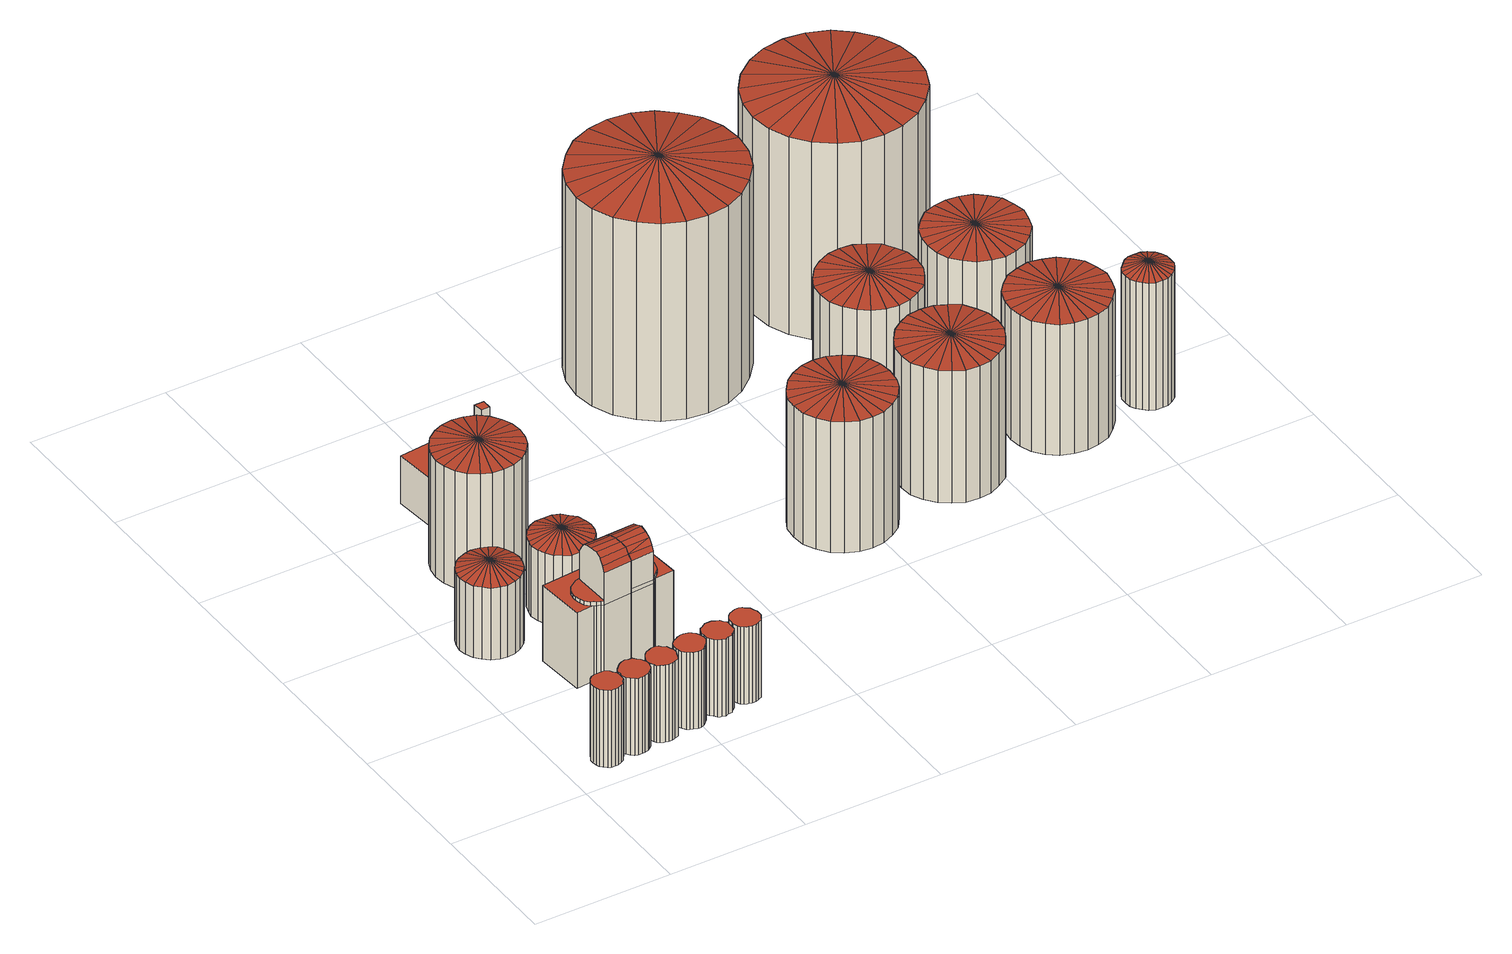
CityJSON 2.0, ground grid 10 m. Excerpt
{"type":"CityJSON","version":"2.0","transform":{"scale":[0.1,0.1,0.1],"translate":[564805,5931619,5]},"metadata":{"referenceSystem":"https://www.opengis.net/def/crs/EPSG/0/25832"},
"CityObjects":{
"building1":{"type":"Building","attributes":{"Grundfläche 2D":"3.330862","Grundhöhe NN":"5.686"},"geometry":[{"type":"Solid","lod":"3","boundaries":[[[[0,1,2,3,4,5,6,7,8,9,10,11,12,13,14,15,16,17,18,19,20,21,22,23,24]],[[25,26,8,7]],[[27,25,7,6]],[[28,27,6,5]],[[26,29,9,8]],[[29,30,10,9]],[[30,31,11,10]],[[31,32,12,11]],[[32,33,13,12]],[[33,34,14,13]],[[34,35,15,14]],[[35,36,16,15]],[[36,37,17,16]],[[37,38,18,17]],[[38,39,19,18]],[[39,40,20,19]],[[40,41,21,20]],[[41,42,22,21]],[[42,43,23,22]],[[43,44,24,23]],[[44,45,0,24]],[[45,46,1,0]],[[46,47,2,1]],[[47,48,3,2]],[[48,49,4,3]],[[49,28,5,4]],[[38,37,36,35,34,33,32,31,30,29,26,25,27,28,49,48,47,46,45,44,43,42,41,40,39]]]],"semantics":{"surfaces":[{"type":"RoofSurface"},{"type":"WallSurface"},{"type":"GroundSurface"}],"values":[[0,1,1,1,1,1,1,1,1,1,1,1,1,1,1,1,1,1,1,1,1,1,1,1,1,1,2]]}}]},
"building2":{"type":"Building","attributes":{"Grundfläche 2D":"3.330509","Grundhöhe NN":"5.688"},"geometry":[{"type":"Solid","lod":"3","boundaries":[[[[50,51,52,53,54,55,56,57,58,59,60,61,62,63,64,65,66,67,68,69,70,71,72,73,74]],[[58,57,75,76]],[[57,56,77,75]],[[56,55,78,77]],[[59,58,76,79]],[[60,59,79,80]],[[61,60,80,81]],[[62,61,81,82]],[[63,62,82,83]],[[64,63,83,84]],[[65,64,84,85]],[[66,65,85,86]],[[67,66,86,87]],[[68,67,87,88]],[[69,68,88,89]],[[70,69,89,90]],[[71,70,90,91]],[[72,71,91,92]],[[73,72,92,93]],[[74,73,93,94]],[[50,74,94,95]],[[51,50,95,96]],[[52,51,96,97]],[[53,52,97,98]],[[54,53,98,99]],[[55,54,99,78]],[[88,87,86,85,84,83,82,81,80,79,76,75,77,78,99,98,97,96,95,94,93,92,91,90,89]]]],"semantics":{"surfaces":[{"type":"RoofSurface"},{"type":"WallSurface"},{"type":"GroundSurface"}],"values":[[0,1,1,1,1,1,1,1,1,1,1,1,1,1,1,1,1,1,1,1,1,1,1,1,1,1,2]]}}]},
"building3":{"type":"Building","attributes":{"Grundfläche 2D":"3.331254","Grundhöhe NN":"5.700"},"geometry":[{"type":"Solid","lod":"3","boundaries":[[[[100,101,102,103,104,105,106,107,108,109,110,111,112,51,113,114,115,116,117,118,119,120,121,122,123,124]],[[108,107,125,126]],[[107,106,127,125]],[[106,105,128,127]],[[109,108,126,129]],[[110,109,129,130]],[[111,110,130,131]],[[112,111,131,132]],[[51,112,132,96]],[[113,51,96,133]],[[114,113,133,134]],[[115,114,134,135]],[[116,115,135,136]],[[137,118,117,116,136,138]],[[119,118,137,139]],[[120,119,139,140]],[[121,120,140,141]],[[122,121,141,142]],[[123,122,142,143]],[[124,123,143,144]],[[100,124,144,145]],[[101,100,145,146]],[[102,101,146,147]],[[103,102,147,148]],[[104,103,148,149]],[[105,104,149,128]],[[137,138,136,135,134,133,96,132,131,130,129,126,125,127,128,149,148,147,146,145,144,143,142,141,140,139]]]],"semantics":{"surfaces":[{"type":"RoofSurface"},{"type":"WallSurface"},{"type":"GroundSurface"}],"values":[[0,1,1,1,1,1,1,1,1,1,1,1,1,1,1,1,1,1,1,1,1,1,1,1,1,1,2]]}}]},
"building4":{"type":"Building","attributes":{"Grundfläche 2D":"14.870188","Grundhöhe NN":"5.853"},"geometry":[{"type":"Solid","lod":"3","boundaries":[[[[150,151,152]],[[150,153,151]],[[150,152,154]],[[150,154,155]],[[150,155,156]],[[150,156,157]],[[150,157,158]],[[150,158,159]],[[150,159,160]],[[150,160,161]],[[150,161,162]],[[150,162,163]],[[150,163,164]],[[150,164,165]],[[150,165,166]],[[150,166,167]],[[150,167,168]],[[150,168,169]],[[150,169,170]],[[150,170,171]],[[150,171,172]],[[150,172,173]],[[150,173,174]],[[150,174,153]],[[175,176,152,151]],[[176,177,154,152]],[[177,178,155,154]],[[178,179,156,155]],[[179,180,157,156]],[[180,181,158,157]],[[181,182,159,158]],[[182,183,160,159]],[[183,184,161,160]],[[184,185,162,161]],[[185,186,163,162]],[[186,187,164,163]],[[187,188,165,164]],[[188,189,166,165]],[[189,190,167,166]],[[190,191,168,167]],[[191,192,169,168]],[[192,193,170,169]],[[193,194,171,170]],[[194,195,172,171]],[[195,196,173,172]],[[196,197,174,173]],[[197,198,153,174]],[[198,175,151,153]],[[192,191,190,189,188,187,186,185,184,183,182,181,180,179,178,177,176,175,198,197,196,195,194,193]]]],"semantics":{"surfaces":[{"type":"RoofSurface"},{"type":"WallSurface"},{"type":"GroundSurface"}],"values":[[0,0,0,0,0,0,0,0,0,0,0,0,0,0,0,0,0,0,0,0,0,0,0,0,1,1,1,1,1,1,1,1,1,1,1,1,1,1,1,1,1,1,1,1,1,1,1,1,2]]}}]},
"building5":{"type":"Building","attributes":{"Grundfläche 2D":"14.584887","Grundhöhe NN":"5.792"},"geometry":[{"type":"Solid","lod":"3","boundaries":[[[[199,200,201,202]],[[200,199,203,204,205]],[[202,201,206,207]],[[208,209,210,207,206]],[[208,211,212,213,209]],[[214,215,212,211]],[[216,217,215,214]],[[218,219,220,217,216]],[[221,222,223,224,225,226,227,228,229,230,231,232,233,234,235,236,237,238,239]],[[240,241,242,243,244,245,246,247,248,249,250,251,252,253,254,255,256]],[[257,220,219,258]],[[259,217,220,257]],[[215,217,259,260,261,262,252,203,199,202,207,210,209,213,212]],[[234,205,204,203,252,251,235]],[[206,201,200,205,234,233,232,231,218,216,214,211,208]],[[218,231,263,258,219]],[[251,250,236,235]],[[250,249,237,236]],[[249,248,238,237]],[[248,247,239,238]],[[247,246,221,239]],[[246,245,222,221]],[[245,244,223,222]],[[224,223,244,243]],[[243,242,225,224]],[[242,241,226,225]],[[241,240,227,226]],[[240,256,264,229,228,227]],[[264,265,230,229]],[[265,263,231,230]],[[266,267,253,252,262,261,260,259,268,269,270]],[[259,257,268]],[[257,258,268]],[[254,253,267,271]],[[255,254,271,272]],[[256,255,272,273]],[[264,256,273,274]],[[265,264,274,275]],[[263,265,275,276]],[[258,263,276,268]],[[273,272,271,267,266,270,269,268,276,275,274]]]],"semantics":{"surfaces":[{"type":"RoofSurface"},{"type":"WallSurface"},{"type":"GroundSurface"}],"values":[[0,0,0,0,0,0,0,0,0,0,1,1,1,1,1,1,1,1,1,1,1,1,1,1,1,1,1,1,1,1,1,1,1,1,1,1,1,1,1,1,2]]}}]},
"building6":{"type":"Building","attributes":{"Grundfläche 2D":"3.330752","Grundhöhe NN":"5.727"},"geometry":[{"type":"Solid","lod":"3","boundaries":[[[[277,278,279,280,281,282,283,284,285,286,287,288,289,290,291,292,293,294,295,296,297,298,299,300,301,302]],[[285,284,303,304]],[[284,283,305,303]],[[283,282,306,305]],[[286,285,304,307]],[[287,286,307,308]],[[288,287,308,309]],[[289,288,309,310]],[[290,289,310,311]],[[291,290,311,312]],[[292,291,312,313]],[[293,292,313,314]],[[294,293,314,315]],[[295,294,315,316]],[[296,295,316,317]],[[297,296,317,318]],[[298,297,318,319]],[[320,300,299,298,319,321]],[[301,300,320,322]],[[302,301,322,323]],[[277,302,323,324]],[[278,277,324,325]],[[279,278,325,326]],[[280,279,326,327]],[[281,280,327,328]],[[282,281,328,306]],[[316,315,314,313,312,311,310,309,308,307,304,303,305,306,328,327,326,325,324,323,322,320,321,319,318,317]]]],"semantics":{"surfaces":[{"type":"RoofSurface"},{"type":"WallSurface"},{"type":"GroundSurface"}],"values":[[0,1,1,1,1,1,1,1,1,1,1,1,1,1,1,1,1,1,1,1,1,1,1,1,1,1,2]]}}]},
"building7":{"type":"Building","attributes":{"Grundfläche 2D":"3.330887","Grundhöhe NN":"5.718"},"geometry":[{"type":"Solid","lod":"3","boundaries":[[[[329,330,331,332,333,334,335,336,337,338,339,340,341,342,343,344,345,346,347,348,349,350,351,352,353,354,355]],[[356,357,337,336]],[[358,356,336,335]],[[359,358,335,334]],[[357,360,338,337]],[[360,361,339,338]],[[361,362,340,339]],[[362,363,341,340]],[[363,364,342,341]],[[364,365,343,342]],[[365,366,344,343]],[[366,367,345,344]],[[367,368,346,345]],[[368,369,370,348,347,346]],[[370,371,349,348]],[[371,372,350,349]],[[372,373,351,350]],[[373,374,375,353,352,351]],[[375,376,354,353]],[[376,377,355,354]],[[377,378,329,355]],[[378,379,330,329]],[[379,380,331,330]],[[380,381,332,331]],[[381,382,333,332]],[[382,359,334,333]],[[370,369,368,367,366,365,364,363,362,361,360,357,356,358,359,382,381,380,379,378,377,376,375,374,373,372,371]]]],"semantics":{"surfaces":[{"type":"RoofSurface"},{"type":"WallSurface"},{"type":"GroundSurface"}],"values":[[0,1,1,1,1,1,1,1,1,1,1,1,1,1,1,1,1,1,1,1,1,1,1,1,1,1,2]]}}]},
"building8":{"type":"Building","attributes":{"Grundfläche 2D":"14.740598","Grundhöhe NN":"5.733"},"geometry":[{"type":"MultiSurface","lod":"3","boundaries":[[[383,384,385,386,387,388,389,390,391,392,389,393,394,395,396,397,398,399,400]],[[401,203,199,402,403]],[[202,404,402,199]],[[202,207,405,404]],[[210,209,406,405,207]],[[212,407,406,209]],[[215,408,407,212]],[[408,217,409]],[[410,411,412,413,414,415,416,417,418,419,420,421,422,423,424,425,253,252]],[[215,217,408]],[[219,426,409,217]],[[217,220,219]],[[411,410,392,391]],[[410,252,427,392]],[[414,413,412,390,389,388]],[[412,411,391,390]],[[260,258,428,429,430,431,427,252,262,432]],[[428,258,433,434]],[[434,433,435,395]],[[435,436,396,395]],[[422,398,397,396,436,423]],[[422,421,399,398]],[[421,420,400,399]],[[420,419,383,400]],[[419,418,384,383]],[[385,384,418,417]],[[417,416,386,385]],[[416,415,387,386]],[[415,414,388,387]],[[389,392,427,203,401,403]],[[199,203,427,431,430,429,428,219,217,215,212,209,210,207,202]],[[428,434,426,219]],[[434,395,409,426]],[[408,409,395,394,393,389,403,402,404,405,406,407]],[[425,424,437,438]],[[253,425,438,439]],[[440,441,442,443,258,260,432,262,252,253,439,444]],[[433,258,443,445]],[[435,433,445,446]],[[424,423,447,437]],[[436,435,446,448]],[[423,436,448,447]],[[447,448,446,445,443,442,441,440,444,439,438,437]]],"semantics":{"surfaces":[{"type":"RoofSurface"},{"type":"WallSurface"},{"type":"GroundSurface"}],"values":[0,0,0,0,0,0,0,0,0,0,0,0,1,1,1,1,1,1,1,1,1,1,1,1,1,1,1,1,1,1,1,1,1,1,1,1,1,1,1,1,1,1,2]}}]},
"building9":{"type":"Building","attributes":{"Grundfläche 2D":"14.872819","Grundhöhe NN":"5.833"},"geometry":[{"type":"Solid","lod":"3","boundaries":[[[[449,450,451]],[[449,452,450]],[[449,451,453]],[[449,453,454]],[[449,454,455]],[[449,455,456]],[[449,456,457]],[[449,457,458]],[[449,458,459]],[[449,459,460]],[[449,460,461]],[[449,461,462]],[[449,462,463]],[[449,463,464]],[[449,464,465]],[[449,465,466]],[[449,466,467]],[[449,467,468]],[[449,468,469]],[[449,469,470]],[[449,470,471]],[[449,471,472]],[[449,472,473]],[[449,473,452]],[[474,475,451,450]],[[476,477,452,473]],[[477,474,450,452]],[[475,478,453,451]],[[478,479,454,453]],[[479,480,455,454]],[[480,481,456,455]],[[481,482,457,456]],[[482,483,458,457]],[[483,484,459,458]],[[484,485,460,459]],[[485,486,461,460]],[[486,487,462,461]],[[487,488,463,462]],[[488,489,464,463]],[[489,490,465,464]],[[490,491,466,465]],[[491,492,467,466]],[[492,493,468,467]],[[493,494,469,468]],[[494,495,470,469]],[[495,496,471,470]],[[496,497,472,471]],[[497,476,473,472]],[[492,491,490,489,488,487,486,485,484,483,482,481,480,479,478,475,474,477,476,497,496,495,494,493]]]],"semantics":{"surfaces":[{"type":"RoofSurface"},{"type":"WallSurface"},{"type":"GroundSurface"}],"values":[[0,0,0,0,0,0,0,0,0,0,0,0,0,0,0,0,0,0,0,0,0,0,0,0,1,1,1,1,1,1,1,1,1,1,1,1,1,1,1,1,1,1,1,1,1,1,1,1,2]]}}]},
"building10":{"type":"Building","attributes":{"Grundfläche 2D":"30.101121","Grundhöhe NN":"5.831"},"geometry":[{"type":"Solid","lod":"3","boundaries":[[[[498,499,500]],[[498,501,499]],[[498,500,502]],[[498,502,503]],[[498,503,504]],[[498,504,505]],[[498,505,506]],[[498,506,507]],[[498,507,508]],[[498,508,509]],[[498,509,510]],[[498,510,511]],[[498,511,512]],[[498,512,513]],[[498,513,514]],[[498,514,515]],[[498,515,516]],[[498,516,517]],[[498,517,518]],[[498,518,519]],[[498,519,520]],[[498,520,521]],[[498,521,522]],[[498,522,501]],[[523,524,500,499]],[[524,525,502,500]],[[526,523,499,501]],[[527,526,501,522]],[[525,528,503,502]],[[528,529,504,503]],[[529,530,505,504]],[[530,531,506,505]],[[531,532,507,506]],[[532,533,508,507]],[[533,534,509,508]],[[534,535,510,509]],[[535,536,511,510]],[[536,537,512,511]],[[537,538,513,512]],[[538,539,514,513]],[[539,540,515,514]],[[540,541,516,515]],[[541,542,517,516]],[[542,543,518,517]],[[543,544,519,518]],[[544,545,520,519]],[[545,546,521,520]],[[546,527,522,521]],[[539,538,537,536,535,534,533,532,531,530,529,528,525,524,523,526,527,546,545,544,543,542,541,540]]]],"semantics":{"surfaces":[{"type":"RoofSurface"},{"type":"WallSurface"},{"type":"GroundSurface"}],"values":[[0,0,0,0,0,0,0,0,0,0,0,0,0,0,0,0,0,0,0,0,0,0,0,0,1,1,1,1,1,1,1,1,1,1,1,1,1,1,1,1,1,1,1,1,1,1,1,1,2]]}}]},
"building11":{"type":"Building","attributes":{"Grundfläche 2D":"3.330838","Grundhöhe NN":"5.696"},"geometry":[{"type":"Solid","lod":"3","boundaries":[[[[547,548,549,550,551,552,553,554,555,556,557,558,559,560,561,562,563,564,565,566,567,568,569,570,571,572,573]],[[574,575,555,554]],[[576,574,554,553]],[[577,576,553,552]],[[575,578,556,555]],[[578,579,557,556]],[[579,580,558,557]],[[580,581,559,558]],[[581,582,560,559]],[[582,583,561,560]],[[583,584,562,561]],[[584,585,563,562]],[[585,586,564,563]],[[586,587,588,566,565,564]],[[588,589,567,566]],[[589,590,568,567]],[[590,591,569,568]],[[591,592,593,571,570,569]],[[593,594,572,571]],[[594,595,573,572]],[[595,596,547,573]],[[596,597,548,547]],[[597,598,549,548]],[[598,599,550,549]],[[599,600,551,550]],[[600,577,552,551]],[[588,587,586,585,584,583,582,581,580,579,578,575,574,576,577,600,599,598,597,596,595,594,593,592,591,590,589]]]],"semantics":{"surfaces":[{"type":"RoofSurface"},{"type":"WallSurface"},{"type":"GroundSurface"}],"values":[[0,1,1,1,1,1,1,1,1,1,1,1,1,1,1,1,1,1,1,1,1,1,1,1,1,1,2]]}}]},
"building12":{"type":"Building","attributes":{"Grundfläche 2D":"19.233697","Grundhöhe NN":"5.721"},"geometry":[{"type":"Solid","lod":"3","boundaries":[[[[601,602,603,604]],[[605,606,604,603]],[[606,607,601,604]],[[607,608,602,601]],[[608,605,603,602]],[[608,607,606,605]]]],"semantics":{"surfaces":[{"type":"RoofSurface"},{"type":"WallSurface"},{"type":"GroundSurface"}],"values":[[0,1,1,1,1,2]]}}]},
"building13":{"type":"Building","attributes":{"Grundfläche 2D":"0.496223","Grundhöhe NN":"5.676"},"geometry":[{"type":"Solid","lod":"3","boundaries":[[[[609,610,611,612]],[[613,614,612,611]],[[614,615,609,612]],[[615,616,610,609]],[[616,613,611,610]],[[616,615,614,613]]]],"semantics":{"surfaces":[{"type":"RoofSurface"},{"type":"WallSurface"},{"type":"GroundSurface"}],"values":[[0,1,1,1,1,2]]}}]},
"building14":{"type":"Building","attributes":{"Grundfläche 2D":"39.156311","Grundhöhe NN":"5.365"},"geometry":[{"type":"Solid","lod":"3","boundaries":[[[[617,618,619]],[[617,620,618]],[[617,619,621]],[[617,621,622]],[[617,622,623]],[[617,623,624]],[[617,624,625]],[[617,625,626]],[[617,626,627]],[[617,627,628]],[[617,628,629]],[[617,629,630]],[[617,630,631]],[[617,631,632]],[[617,632,633]],[[617,633,634]],[[617,634,635]],[[617,635,636]],[[617,636,637]],[[617,637,638]],[[617,638,639]],[[617,639,640]],[[617,640,641]],[[617,641,620]],[[642,643,619,618]],[[643,644,621,619]],[[644,645,622,621]],[[646,642,618,620]],[[645,647,623,622]],[[647,648,624,623]],[[648,649,625,624]],[[649,650,626,625]],[[650,651,627,626]],[[651,652,628,627]],[[652,653,629,628]],[[653,654,630,629]],[[654,655,631,630]],[[655,656,632,631]],[[656,657,633,632]],[[657,658,634,633]],[[658,659,635,634]],[[659,660,636,635]],[[660,661,637,636]],[[661,662,638,637]],[[662,663,639,638]],[[663,664,640,639]],[[664,665,641,640]],[[665,646,620,641]],[[661,660,659,658,657,656,655,654,653,652,651,650,649,648,647,645,644,643,642,646,665,664,663,662]]]],"semantics":{"surfaces":[{"type":"RoofSurface"},{"type":"WallSurface"},{"type":"GroundSurface"}],"values":[[0,0,0,0,0,0,0,0,0,0,0,0,0,0,0,0,0,0,0,0,0,0,0,0,1,1,1,1,1,1,1,1,1,1,1,1,1,1,1,1,1,1,1,1,1,1,1,1,2]]}}]},
"building15":{"type":"Building","attributes":{"Grundfläche 2D":"111.397406","Grundhöhe NN":"5.172"},"geometry":[{"type":"Solid","lod":"3","boundaries":[[[[666,667,668]],[[666,669,667]],[[666,668,670]],[[666,670,671]],[[666,671,672]],[[666,672,673]],[[666,673,674]],[[666,674,675]],[[666,675,676]],[[666,676,677]],[[666,677,678]],[[666,678,679]],[[666,679,680]],[[666,680,681]],[[666,681,682]],[[666,682,683]],[[666,683,684]],[[666,684,685]],[[666,685,686]],[[666,686,687]],[[666,687,688]],[[666,688,689]],[[666,689,690]],[[666,690,669]],[[691,692,668,667]],[[693,691,667,669]],[[694,693,669,690]],[[692,695,670,668]],[[695,696,671,670]],[[696,697,672,671]],[[697,698,673,672]],[[698,699,674,673]],[[699,700,675,674]],[[700,701,676,675]],[[701,702,677,676]],[[702,703,678,677]],[[703,704,679,678]],[[704,705,680,679]],[[705,706,681,680]],[[706,707,682,681]],[[707,708,683,682]],[[708,709,684,683]],[[709,710,685,684]],[[710,711,686,685]],[[711,712,687,686]],[[712,713,688,687]],[[713,714,689,688]],[[714,694,690,689]],[[704,703,702,701,700,699,698,697,696,695,692,691,693,694,714,713,712,711,710,709,708,707,706,705]]]],"semantics":{"surfaces":[{"type":"RoofSurface"},{"type":"WallSurface"},{"type":"GroundSurface"}],"values":[[0,0,0,0,0,0,0,0,0,0,0,0,0,0,0,0,0,0,0,0,0,0,0,0,1,1,1,1,1,1,1,1,1,1,1,1,1,1,1,1,1,1,1,1,1,1,1,1,2]]}}]},
"building16":{"type":"Building","attributes":{"Grundfläche 2D":"39.154712","Grundhöhe NN":"5.355"},"geometry":[{"type":"Solid","lod":"3","boundaries":[[[[715,716,717]],[[715,718,716]],[[715,717,719]],[[715,719,720]],[[715,720,721]],[[715,721,722]],[[715,722,723]],[[715,723,724]],[[715,724,725]],[[715,725,726]],[[715,726,727]],[[715,727,728]],[[715,728,729]],[[715,729,730]],[[715,730,731]],[[715,731,732]],[[715,732,733]],[[715,733,734]],[[715,734,735]],[[715,735,736]],[[715,736,737]],[[715,737,738]],[[715,738,739]],[[715,739,718]],[[740,741,717,716]],[[741,742,719,717]],[[742,743,720,719]],[[743,744,721,720]],[[744,745,722,721]],[[745,746,723,722]],[[746,747,724,723]],[[747,748,725,724]],[[748,749,726,725]],[[749,750,727,726]],[[750,751,728,727]],[[751,752,729,728]],[[752,753,730,729]],[[753,754,731,730]],[[754,755,732,731]],[[755,756,733,732]],[[756,757,734,733]],[[757,758,735,734]],[[758,759,736,735]],[[759,760,737,736]],[[760,761,738,737]],[[762,740,716,718]],[[761,763,739,738]],[[763,762,718,739]],[[757,756,755,754,753,752,751,750,749,748,747,746,745,744,743,742,741,740,762,763,761,760,759,758]]]],"semantics":{"surfaces":[{"type":"RoofSurface"},{"type":"WallSurface"},{"type":"GroundSurface"}],"values":[[0,0,0,0,0,0,0,0,0,0,0,0,0,0,0,0,0,0,0,0,0,0,0,0,1,1,1,1,1,1,1,1,1,1,1,1,1,1,1,1,1,1,1,1,1,1,1,1,2]]}}]},
"building17":{"type":"Building","attributes":{"Grundfläche 2D":"39.156499","Grundhöhe NN":"5.228"},"geometry":[{"type":"Solid","lod":"3","boundaries":[[[[764,765,766]],[[764,767,765]],[[764,766,768]],[[764,768,769]],[[764,769,770]],[[764,770,771]],[[764,771,772]],[[764,772,773]],[[764,773,774]],[[764,774,775]],[[764,775,776]],[[764,776,777]],[[764,777,778]],[[764,778,779]],[[764,779,780]],[[764,780,781]],[[764,781,782]],[[764,782,783]],[[764,783,784]],[[764,784,785]],[[764,785,786]],[[764,786,787]],[[764,787,788]],[[764,788,767]],[[789,790,766,765]],[[791,789,765,767]],[[790,792,768,766]],[[792,793,769,768]],[[793,794,770,769]],[[794,795,771,770]],[[795,796,772,771]],[[796,797,773,772]],[[797,798,774,773]],[[798,799,775,774]],[[799,800,776,775]],[[800,801,777,776]],[[801,802,778,777]],[[802,803,779,778]],[[803,804,780,779]],[[804,805,781,780]],[[805,806,782,781]],[[806,807,783,782]],[[807,808,784,783]],[[808,809,785,784]],[[809,810,786,785]],[[810,811,787,786]],[[811,812,788,787]],[[812,791,767,788]],[[797,796,795,794,793,792,790,789,791,812,811,810,809,808,807,806,805,804,803,802,801,800,799,798]]]],"semantics":{"surfaces":[{"type":"RoofSurface"},{"type":"WallSurface"},{"type":"GroundSurface"}],"values":[[0,0,0,0,0,0,0,0,0,0,0,0,0,0,0,0,0,0,0,0,0,0,0,0,1,1,1,1,1,1,1,1,1,1,1,1,1,1,1,1,1,1,1,1,1,1,1,1,2]]}}]},
"building18":{"type":"Building","attributes":{"Grundfläche 2D":"39.156645","Grundhöhe NN":"5.310"},"geometry":[{"type":"Solid","lod":"3","boundaries":[[[[813,814,815]],[[813,816,814]],[[813,815,817]],[[813,817,818]],[[813,818,819]],[[813,819,820]],[[813,820,821]],[[813,821,822]],[[813,822,823]],[[813,823,824]],[[813,824,825]],[[813,825,826]],[[813,826,827]],[[813,827,828]],[[813,828,829]],[[813,829,830]],[[813,830,831]],[[813,831,832]],[[813,832,833]],[[813,833,834]],[[813,834,835]],[[813,835,836]],[[813,836,837]],[[813,837,816]],[[838,839,815,814]],[[839,840,817,815]],[[840,841,818,817]],[[842,838,814,816]],[[841,843,819,818]],[[843,844,820,819]],[[844,845,821,820]],[[845,846,822,821]],[[846,847,823,822]],[[847,848,824,823]],[[848,849,825,824]],[[849,850,826,825]],[[850,851,827,826]],[[851,852,828,827]],[[852,853,829,828]],[[853,854,830,829]],[[854,855,831,830]],[[855,856,832,831]],[[856,857,833,832]],[[857,858,834,833]],[[858,859,835,834]],[[859,860,836,835]],[[860,861,837,836]],[[861,842,816,837]],[[851,850,849,848,847,846,845,844,843,841,840,839,838,842,861,860,859,858,857,856,855,854,853,852]]]],"semantics":{"surfaces":[{"type":"RoofSurface"},{"type":"WallSurface"},{"type":"GroundSurface"}],"values":[[0,0,0,0,0,0,0,0,0,0,0,0,0,0,0,0,0,0,0,0,0,0,0,0,1,1,1,1,1,1,1,1,1,1,1,1,1,1,1,1,1,1,1,1,1,1,1,1,2]]}}]},
"building19":{"type":"Building","attributes":{"Grundfläche 2D":"39.156234","Grundhöhe NN":"5.213"},"geometry":[{"type":"Solid","lod":"3","boundaries":[[[[862,863,864]],[[862,865,863]],[[862,864,866]],[[862,866,867]],[[862,867,868]],[[862,868,869]],[[862,869,870]],[[862,870,871]],[[862,871,872]],[[862,872,873]],[[862,873,874]],[[862,874,875]],[[862,875,876]],[[862,876,877]],[[862,877,878]],[[862,878,879]],[[862,879,880]],[[862,880,881]],[[862,881,882]],[[862,882,883]],[[862,883,884]],[[862,884,885]],[[862,885,886]],[[862,886,865]],[[887,888,864,863]],[[888,889,866,864]],[[890,887,863,865]],[[891,890,865,886]],[[889,892,867,866]],[[892,893,868,867]],[[893,894,869,868]],[[894,895,870,869]],[[895,896,871,870]],[[896,897,872,871]],[[897,898,873,872]],[[898,899,874,873]],[[899,900,875,874]],[[900,901,876,875]],[[901,902,877,876]],[[902,903,878,877]],[[903,904,879,878]],[[904,905,880,879]],[[905,906,881,880]],[[906,907,882,881]],[[907,908,883,882]],[[908,909,884,883]],[[909,910,885,884]],[[910,891,886,885]],[[904,903,902,901,900,899,898,897,896,895,894,893,892,889,888,887,890,891,910,909,908,907,906,905]]]],"semantics":{"surfaces":[{"type":"RoofSurface"},{"type":"WallSurface"},{"type":"GroundSurface"}],"values":[[0,0,0,0,0,0,0,0,0,0,0,0,0,0,0,0,0,0,0,0,0,0,0,0,1,1,1,1,1,1,1,1,1,1,1,1,1,1,1,1,1,1,1,1,1,1,1,1,2]]}}]},
"building20":{"type":"Building","attributes":{"Grundfläche 2D":"111.403743","Grundhöhe NN":"5.179"},"geometry":[{"type":"Solid","lod":"3","boundaries":[[[[911,912,913]],[[911,914,912]],[[911,913,915]],[[911,915,916]],[[911,916,917]],[[911,917,918]],[[911,918,919]],[[911,919,920]],[[911,920,921]],[[911,921,922]],[[911,922,923]],[[911,923,924]],[[911,924,925]],[[911,925,926]],[[911,926,927]],[[911,927,928]],[[911,928,929]],[[911,929,930]],[[911,930,931]],[[911,931,932]],[[911,932,933]],[[911,933,934]],[[911,934,935]],[[911,935,914]],[[936,937,913,912]],[[938,936,912,914]],[[939,938,914,935]],[[937,940,915,913]],[[940,941,916,915]],[[941,942,917,916]],[[942,943,918,917]],[[943,944,919,918]],[[944,945,920,919]],[[945,946,921,920]],[[946,947,922,921]],[[947,948,923,922]],[[948,949,924,923]],[[949,950,925,924]],[[950,951,926,925]],[[951,952,927,926]],[[952,953,928,927]],[[953,954,929,928]],[[954,955,930,929]],[[955,956,931,930]],[[956,957,932,931]],[[957,958,933,932]],[[958,959,934,933]],[[959,939,935,934]],[[952,951,950,949,948,947,946,945,944,943,942,941,940,937,936,938,939,959,958,957,956,955,954,953]]]],"semantics":{"surfaces":[{"type":"RoofSurface"},{"type":"WallSurface"},{"type":"GroundSurface"}],"values":[[0,0,0,0,0,0,0,0,0,0,0,0,0,0,0,0,0,0,0,0,0,0,0,0,1,1,1,1,1,1,1,1,1,1,1,1,1,1,1,1,1,1,1,1,1,1,1,1,2]]}}]},
"building21":{"type":"Building","attributes":{"Grundfläche 2D":"8.772395","Grundhöhe NN":"5.360"},"geometry":[{"type":"Solid","lod":"3","boundaries":[[[[960,961,962]],[[960,963,961]],[[960,962,964]],[[960,964,965]],[[960,965,966]],[[960,966,967]],[[960,967,968]],[[960,968,969]],[[960,969,970]],[[960,970,971]],[[960,971,972]],[[960,972,973]],[[960,973,974]],[[960,974,975]],[[960,975,976]],[[960,976,977]],[[960,977,978]],[[960,978,979]],[[960,979,980]],[[960,980,981]],[[960,981,982]],[[960,982,983]],[[960,983,984]],[[960,984,963]],[[985,986,962,961]],[[987,988,984,983]],[[988,989,963,984]],[[989,985,961,963]],[[986,990,964,962]],[[990,991,965,964]],[[991,992,966,965]],[[992,993,967,966]],[[993,994,968,967]],[[994,995,969,968]],[[995,996,970,969]],[[996,997,971,970]],[[997,998,972,971]],[[998,999,973,972]],[[999,1000,974,973]],[[1000,1001,975,974]],[[1001,1002,976,975]],[[1002,1003,977,976]],[[1003,1004,978,977]],[[1004,1005,979,978]],[[1005,1006,980,979]],[[1006,1007,981,980]],[[1007,1008,982,981]],[[1008,987,983,982]],[[1001,1000,999,998,997,996,995,994,993,992,991,990,986,985,989,988,987,1008,1007,1006,1005,1004,1003,1002]]]],"semantics":{"surfaces":[{"type":"RoofSurface"},{"type":"WallSurface"},{"type":"GroundSurface"}],"values":[[0,0,0,0,0,0,0,0,0,0,0,0,0,0,0,0,0,0,0,0,0,0,0,0,1,1,1,1,1,1,1,1,1,1,1,1,1,1,1,1,1,1,1,1,1,1,1,1,2]]}}]}
},
"vertices":[
[38,19,67],[38,22,67],[38,24,67],[36,26,67],[35,28,67],[32,30,67],[30,30,67],[27,30,67],[25,30,67],[22,29,67],[20,27,67],[19,25,67],[18,23,67],[18,20,67],[18,17,67],[19,15,67],[21,13,67],[23,11,67],[25,10,67],[28,10,67],[30,10,67],[33,11,67],[35,12,67],[36,14,67],[38,16,67],[27,30,7],[25,30,7],[30,30,7],[32,30,7],[22,29,7],[20,27,7],[19,25,7],[18,23,7],[18,20,7],[18,17,7],[19,15,7],[21,13,7],[23,11,7],[25,10,7],[28,10,7],[30,10,7],[33,11,7],[35,12,7],[36,14,7],[38,16,7],[38,19,7],[38,22,7],[38,24,7],[36,26,7],[35,28,7],
[60,21,67],[60,24,67],[59,26,67],[58,28,67],[56,30,67],[54,32,67],[51,32,67],[49,33,67],[46,32,67],[44,31,67],[42,29,67],[40,27,67],[39,25,67],[39,22,67],[39,20,67],[40,17,67],[42,15,67],[44,13,67],[46,12,67],[49,12,67],[51,12,67],[54,13,67],[56,14,67],[58,16,67],[59,18,67],[49,33,7],[46,32,7],[51,32,7],[54,32,7],[44,31,7],[42,29,7],[40,27,7],[39,25,7],[39,22,7],[39,20,7],[40,17,7],[42,15,7],[44,13,7],[46,12,7],[49,12,7],[51,12,7],[54,13,7],[56,14,7],[58,16,7],[59,18,7],[60,21,7],[60,24,7],[59,26,7],[58,28,7],[56,30,7],
[81,23,67],[81,26,67],[80,28,67],[79,31,67],[77,32,67],[75,34,67],[73,35,67],[70,35,67],[68,34,67],[65,33,67],[63,31,67],[62,29,67],[61,27,67],[61,22,67],[62,19,67],[63,17,67],[65,16,67],[67,15,67],[68,15,67],[70,14,67],[73,14,67],[75,15,67],[78,16,67],[79,18,67],[80,21,67],[70,35,7],[68,34,7],[73,35,7],[75,34,7],[65,33,7],[63,31,7],[62,29,7],[61,27,7],[61,22,7],[62,19,7],[63,17,7],[65,16,7],[68,15,7],[67,15,7],[70,14,7],[73,14,7],[75,15,7],[78,16,7],[79,18,7],[80,21,7],[81,23,7],[81,26,7],[80,28,7],[79,31,7],[77,32,7],
[30,163,72],[49,152,65],[51,158,65],[46,148,65],[52,163,65],[51,169,65],[49,174,65],[46,179,65],[41,182,65],[36,184,65],[30,185,65],[25,184,65],[19,182,65],[15,179,65],[11,174,65],[9,169,65],[8,163,65],[9,158,65],[11,152,65],[15,148,65],[19,144,65],[25,142,65],[30,141,65],[36,142,65],[41,144,65],[49,152,9],[51,158,9],[52,163,9],[51,169,9],[49,174,9],[46,179,9],[41,182,9],[36,184,9],[30,185,9],[25,184,9],[19,182,9],[15,179,9],[11,174,9],[9,169,9],[8,163,9],[9,158,9],[11,152,9],[15,148,9],[19,144,9],[25,142,9],[30,141,9],[36,142,9],[41,144,9],[46,148,9],
[85,116,96],[68,115,96],[68,112,100],[85,113,100],[84,118,92],[75,118,92],[68,117,92],[68,108,102],[86,109,102],[68,103,103],[87,104,103],[87,106,102],[69,99,102],[88,100,102],[87,103,102],[69,94,100],[89,96,100],[69,91,96],[89,93,96],[69,89,92],[90,91,92],[89,92,96],[59,113,70],[57,110,70],[56,106,70],[56,103,70],[57,99,70],[58,96,70],[61,93,70],[63,92,70],[64,91,70],[67,90,70],[69,89,70],[69,91,70],[68,115,70],[68,117,70],[75,118,70],[72,118,70],[69,118,70],[65,117,70],[62,115,70],[61,93,67],[58,96,67],[57,99,67],[56,103,67],[56,106,67],[57,110,67],[59,113,67],[62,115,67],[65,117,67],[69,118,67],[72,118,67],[75,118,67],[84,118,67],[82,130,67],[47,127,67],[50,91,67],[63,92,67],[89,92,67],[90,91,67],[89,93,67],[88,100,67],[87,106,67],[86,109,67],[69,89,67],[64,91,67],[67,90,67],[86,109,8],[82,130,8],[90,91,8],[88,100,8],[87,106,8],[47,127,8],[50,91,8],[63,92,8],[64,91,8],[67,90,8],[69,89,8],
[104,25,67],[104,28,67],[103,31,67],[102,33,67],[100,35,67],[98,36,67],[95,37,67],[93,37,67],[90,36,67],[88,35,67],[86,34,67],[84,32,67],[83,29,67],[83,27,67],[83,24,67],[84,22,67],[86,19,67],[88,18,67],[90,17,67],[93,16,67],[95,16,67],[98,17,67],[99,18,67],[100,19,67],[102,21,67],[103,23,67],[93,37,7],[90,36,7],[95,37,7],[98,36,7],[88,35,7],[86,34,7],[84,32,7],[83,29,7],[83,27,7],[83,24,7],[84,22,7],[86,19,7],[88,18,7],[90,17,7],[93,16,7],[95,16,7],[98,17,7],[100,19,7],[99,18,7],[102,21,7],[103,23,7],[104,25,7],[104,28,7],[103,31,7],[102,33,7],[100,35,7],
[125,28,67],[125,30,67],[125,33,67],[123,35,67],[122,37,67],[119,38,67],[117,39,67],[114,39,67],[112,39,67],[109,37,67],[107,36,67],[106,34,67],[105,31,67],[105,29,67],[105,26,67],[106,24,67],[108,22,67],[110,20,67],[111,19,67],[112,19,67],[115,18,67],[117,19,67],[120,19,67],[121,21,67],[122,21,67],[124,23,67],[125,25,67],[114,39,7],[112,39,7],[117,39,7],[119,38,7],[109,37,7],[107,36,7],[106,34,7],[105,31,7],[105,29,7],[105,26,7],[106,24,7],[108,22,7],[110,20,7],[111,19,7],[112,19,7],[115,18,7],[117,19,7],[120,19,7],[121,21,7],[122,21,7],[124,23,7],[125,25,7],[125,28,7],[125,30,7],[125,33,7],[123,35,7],[122,37,7],
[117,107,70],[116,110,70],[115,113,70],[113,116,70],[110,118,70],[107,120,70],[106,120,70],[104,120,70],[101,120,70],[98,119,70],[106,118,70],[106,114,70],[107,94,70],[110,95,70],[111,96,70],[113,98,70],[115,100,70],[116,103,70],[98,119,92],[106,118,96],[106,120,92],[106,114,100],[106,110,102],[107,106,103],[107,101,102],[107,97,100],[107,94,96],[98,119,67],[101,120,67],[104,120,67],[106,120,67],[107,120,67],[110,118,67],[113,116,67],[115,113,67],[116,110,67],[117,107,67],[116,103,67],[115,100,67],[113,98,67],[111,96,67],[125,97,67],[122,134,67],[107,92,92],[84,118,70],[90,91,70],[88,100,70],[87,104,70],[86,109,70],[87,104,67],[107,92,67],[107,92,70],[107,94,67],[110,95,67],[125,97,7],[122,134,7],[82,130,7],[86,109,7],[87,104,7],[88,100,7],[90,91,7],[84,118,7],[107,92,7],[107,94,7],[111,96,7],[110,95,7],
[88,171,70],[107,160,63],[109,165,63],[103,155,63],[110,171,63],[109,176,63],[107,182,63],[103,186,63],[99,190,63],[94,192,63],[88,192,63],[82,192,63],[77,190,63],[72,186,63],[69,182,63],[67,176,63],[66,171,63],[67,165,63],[69,160,63],[72,155,63],[77,152,63],[82,149,63],[88,149,63],[94,149,63],[99,152,63],[107,160,8],[109,165,8],[99,152,8],[103,155,8],[110,171,8],[109,176,8],[107,182,8],[103,186,8],[99,190,8],[94,192,8],[88,192,8],[82,192,8],[77,190,8],[72,186,8],[69,182,8],[67,176,8],[66,171,8],[67,165,8],[69,160,8],[72,155,8],[77,152,8],[82,149,8],[88,149,8],[94,149,8],
[68,238,104],[37,238,99],[38,230,99],[38,246,99],[41,222,99],[46,216,99],[53,211,99],[60,208,99],[68,207,99],[76,208,99],[84,211,99],[90,216,99],[95,222,99],[98,230,99],[99,238,99],[98,246,99],[95,253,99],[90,260,99],[84,265,99],[76,268,99],[68,269,99],[60,268,99],[53,265,99],[46,260,99],[41,253,99],[37,238,8],[38,230,8],[41,222,8],[38,246,8],[41,253,8],[46,216,8],[53,211,8],[60,208,8],[68,207,8],[76,208,8],[84,211,8],[90,216,8],[95,222,8],[98,230,8],[99,238,8],[98,246,8],[95,253,8],[90,260,8],[84,265,8],[76,268,8],[68,269,8],[60,268,8],[53,265,8],[46,260,8],
[147,30,67],[147,33,67],[146,35,67],[145,38,67],[143,39,67],[141,41,67],[139,42,67],[136,42,67],[134,41,67],[131,40,67],[129,38,67],[128,36,67],[127,34,67],[127,31,67],[127,29,67],[128,26,67],[129,24,67],[131,23,67],[133,22,67],[134,22,67],[136,21,67],[139,21,67],[141,22,67],[143,23,67],[144,23,67],[145,25,67],[147,28,67],[136,42,7],[134,41,7],[139,42,7],[141,41,7],[131,40,7],[129,38,7],[128,36,7],[127,34,7],[127,31,7],[127,29,7],[128,26,7],[129,24,7],[131,23,7],[133,22,7],[134,22,7],[136,21,7],[139,21,7],[141,22,7],[143,23,7],[144,23,7],[145,25,7],[147,28,7],[147,30,7],[147,33,7],[146,35,7],[145,38,7],[143,39,7],
[122,291,44],[119,323,44],[60,317,44],[63,285,44],[60,317,7],[63,285,7],[122,291,7],[119,323,7],
[129,329,52],[122,329,52],[123,322,52],[129,322,52],[123,322,7],[129,322,7],[129,329,7],[122,329,7],
[289,160,110],[307,129,106],[314,134,106],[298,125,106],[320,142,106],[323,150,106],[324,160,106],[323,169,106],[320,177,106],[314,185,106],[307,190,106],[298,194,106],[289,195,106],[280,194,106],[271,190,106],[264,185,106],[258,177,106],[254,169,106],[253,160,106],[254,150,106],[258,142,106],[264,134,106],[271,129,106],[280,125,106],[289,124,106],[307,129,4],[314,134,4],[320,142,4],[323,150,4],[298,125,4],[324,160,4],[323,169,4],[320,177,4],[314,185,4],[307,190,4],[298,194,4],[289,195,4],[280,194,4],[271,190,4],[264,185,4],[258,177,4],[254,169,4],[253,160,4],[254,150,4],[258,142,4],[264,134,4],[271,129,4],[280,125,4],[289,124,4],
[278,362,166],[218,362,156],[220,347,156],[220,378,156],[226,332,156],[236,320,156],[248,310,156],[263,304,156],[278,302,156],[294,304,156],[308,310,156],[320,320,156],[330,332,156],[336,347,156],[338,362,156],[336,378,156],[330,392,156],[320,404,156],[308,414,156],[294,420,156],[278,422,156],[263,420,156],[248,414,156],[236,404,156],[226,392,156],[218,362,2],[220,347,2],[220,378,2],[226,392,2],[226,332,2],[236,320,2],[248,310,2],[263,304,2],[278,302,2],[294,304,2],[308,310,2],[320,320,2],[330,332,2],[336,347,2],[338,362,2],[336,378,2],[330,392,2],[320,404,2],[308,414,2],[294,420,2],[278,422,2],[263,420,2],[248,414,2],[236,404,2],
[374,168,111],[383,134,107],[391,138,107],[374,133,107],[399,143,107],[404,151,107],[408,159,107],[409,168,107],[408,178,107],[404,186,107],[399,194,107],[391,199,107],[383,203,107],[374,204,107],[364,203,107],[356,199,107],[349,194,107],[343,186,107],[339,178,107],[338,168,107],[339,159,107],[343,151,107],[349,143,107],[356,138,107],[364,134,107],[383,134,4],[391,138,4],[399,143,4],[404,151,4],[408,159,4],[409,168,4],[408,178,4],[404,186,4],[399,194,4],[391,199,4],[383,203,4],[374,204,4],[364,203,4],[356,199,4],[349,194,4],[343,186,4],[339,178,4],[338,168,4],[339,159,4],[343,151,4],[349,143,4],[356,138,4],[374,133,4],[364,134,4],
[367,254,109],[331,254,104],[332,244,104],[332,263,104],[336,236,104],[342,228,104],[349,223,104],[358,219,104],[367,218,104],[376,219,104],[384,223,104],[392,228,104],[397,236,104],[401,244,104],[402,254,104],[401,263,104],[397,271,104],[392,279,104],[384,284,104],[376,288,104],[367,289,104],[358,288,104],[349,284,104],[342,279,104],[336,271,104],[331,254,2],[332,244,2],[332,263,2],[336,236,2],[342,228,2],[349,223,2],[358,219,2],[367,218,2],[376,219,2],[384,223,2],[392,228,2],[397,236,2],[401,244,2],[402,254,2],[401,263,2],[397,271,2],[392,279,2],[384,284,2],[376,288,2],[367,289,2],[358,288,2],[349,284,2],[342,279,2],[336,271,2],
[459,177,109],[477,146,105],[484,152,105],[468,143,105],[490,159,105],[493,168,105],[495,177,105],[493,186,105],[490,195,105],[484,202,105],[477,208,105],[468,211,105],[459,213,105],[450,211,105],[441,208,105],[434,202,105],[428,195,105],[425,186,105],[424,177,105],[425,168,105],[428,159,105],[434,152,105],[441,146,105],[450,143,105],[459,142,105],[477,146,3],[484,152,3],[490,159,3],[493,168,3],[468,143,3],[495,177,3],[493,186,3],[490,195,3],[484,202,3],[477,208,3],[468,211,3],[459,213,3],[450,211,3],[441,208,3],[434,202,3],[428,195,3],[425,186,3],[424,177,3],[425,168,3],[428,159,3],[434,152,3],[441,146,3],[450,143,3],[459,142,3],
[450,261,109],[475,236,105],[481,243,105],[468,230,105],[484,252,105],[486,261,105],[484,270,105],[481,279,105],[475,286,105],[468,292,105],[459,295,105],[450,296,105],[441,295,105],[432,292,105],[425,286,105],[419,279,105],[416,270,105],[415,261,105],[416,252,105],[419,243,105],[425,236,105],[432,230,105],[441,227,105],[450,225,105],[459,227,105],[475,236,2],[481,243,2],[484,252,2],[468,230,2],[459,227,2],[486,261,2],[484,270,2],[481,279,2],[475,286,2],[468,292,2],[459,295,2],[450,296,2],[441,295,2],[432,292,2],[425,286,2],[419,279,2],[416,270,2],[415,261,2],[416,252,2],[419,243,2],[425,236,2],[432,230,2],[441,227,2],[450,225,2],
[417,376,166],[357,376,156],[359,360,156],[359,391,156],[365,346,156],[374,334,156],[387,324,156],[401,318,156],[417,316,156],[432,318,156],[447,324,156],[459,334,156],[469,346,156],[475,360,156],[477,376,156],[475,391,156],[469,406,156],[459,418,156],[447,428,156],[432,434,156],[417,436,156],[401,434,156],[387,428,156],[374,418,156],[365,406,156],[357,376,2],[359,360,2],[359,391,2],[365,406,2],[365,346,2],[374,334,2],[387,324,2],[401,318,2],[417,316,2],[432,318,2],[447,324,2],[459,334,2],[469,346,2],[475,360,2],[477,376,2],[475,391,2],[469,406,2],[459,418,2],[447,428,2],[432,434,2],[417,436,2],[401,434,2],[387,428,2],[374,418,2],
[522,171,109],[536,162,103],[538,166,103],[534,159,103],[538,171,103],[538,175,103],[536,179,103],[534,182,103],[530,185,103],[526,187,103],[522,187,103],[517,187,103],[513,185,103],[510,182,103],[507,179,103],[505,175,103],[505,171,103],[505,166,103],[507,162,103],[510,159,103],[513,156,103],[517,154,103],[522,154,103],[526,154,103],[530,156,103],[536,162,4],[538,166,4],[526,154,4],[530,156,4],[534,159,4],[538,171,4],[538,175,4],[536,179,4],[534,182,4],[530,185,4],[526,187,4],[522,187,4],[517,187,4],[513,185,4],[510,182,4],[507,179,4],[505,175,4],[505,171,4],[505,166,4],[507,162,4],[510,159,4],[513,156,4],[517,154,4],[522,154,4]
]}
